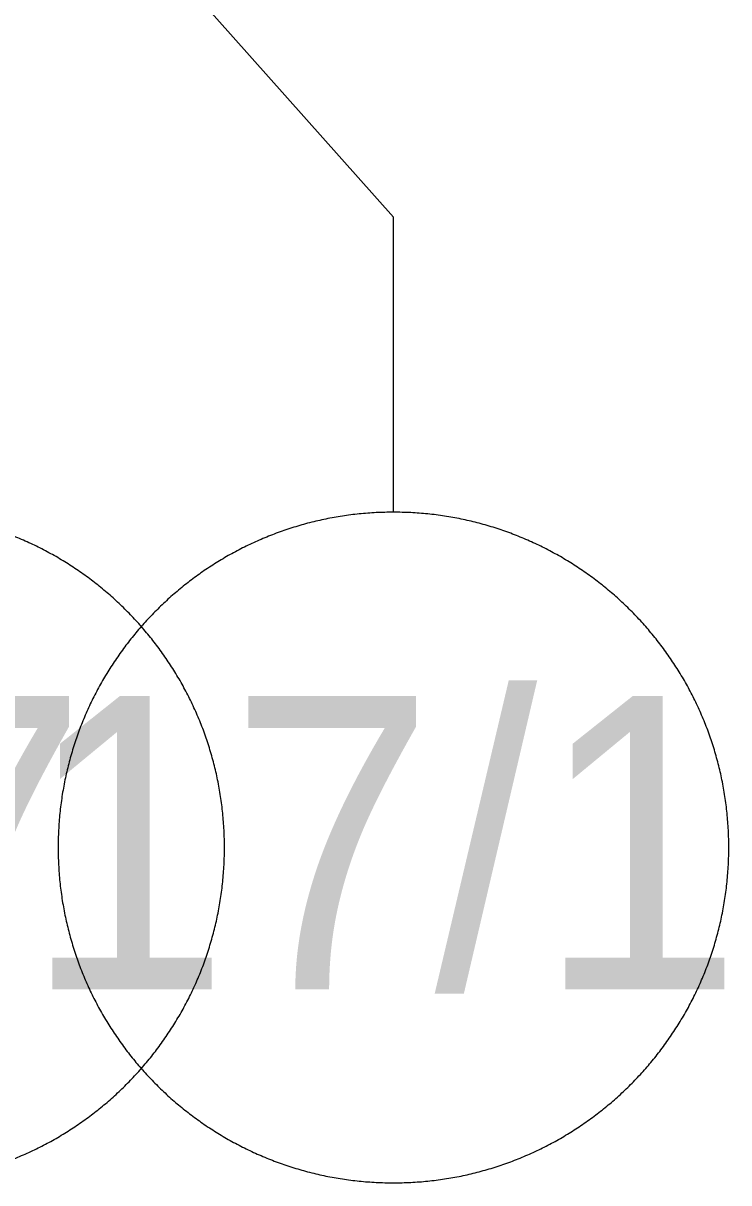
# Model space of a CAD drawing. Header units: millimetres. Extents: x 3914 to 443608, y -156176 to 78197.
# Drawn here: x 235744 to 237428, y -149484 to -146717 of the extents above; entities that cross this region are included whole.
import ezdxf

# ---------------------------------------------------------------- set-up
doc = ezdxf.new("R2010")
doc.units = ezdxf.units.MM
doc.linetypes.add('50_200_ШТРИХ_1Т_ш5_п1_п1_', pattern=[700, 500, -100, 0, -100])
doc.layers.add('Оси', color=7, linetype='Continuous', lineweight=9)
doc.layers.add('Оси-1', color=7, linetype='50_200_ШТРИХ_1Т_ш5_п1_п1_', lineweight=9)
doc.styles.add('Arial', font='arial.ttf', dxfattribs={"width": 0.9, "height": 700})

# ---------------------------------------------------------------- blocks, each defined once
blk = doc.blocks.new('Ось сетки - D8-29747960-Объем проектирования 2 этажа')
at = {"layer": 'Оси-1'}
for start, end in [(360, 180), (180, 360)]:
    blk.add_arc((0, 0), 4, start, end, dxfattribs=at)

msp = doc.modelspace()

# ---------------------------------------------------------------- linework, layer by layer
at = {"layer": 'Оси'}
msp.add_lwpolyline([(236627.6, -147883.9), (236627.6, -147180), (236124.4, -146613.9), (236124.4, -141613.9), (236124.4, -123579.5), (236124.4, -118579.5)], dxfattribs=at)

# ---------------------------------------------------------------- block references
at = {"layer": 'Оси-1', "xscale": 199.9999999999999, "yscale": 199.9999999999999, "zscale": 199.9999999999999}
for p in [(235424.4, -148683.9), (236627.6, -148683.9)]:
    msp.add_blockref('Ось сетки - D8-29747960-Объем проектирования 2 этажа', p, dxfattribs=at)

# ---------------------------------------------------------------- texts
at = {"layer": 'Оси', "char_height": 700, "attachment_point": 1, "style": 'Arial'}
for s, insert, width in [('17/1', (235747.1, -148322.6), 2121.265), ('17', (234919.2, -148322.6), 1212.151)]:
    msp.add_mtext(s, dxfattribs=dict(at, insert=insert, width=width))

doc.saveas('drawing.dxf')
